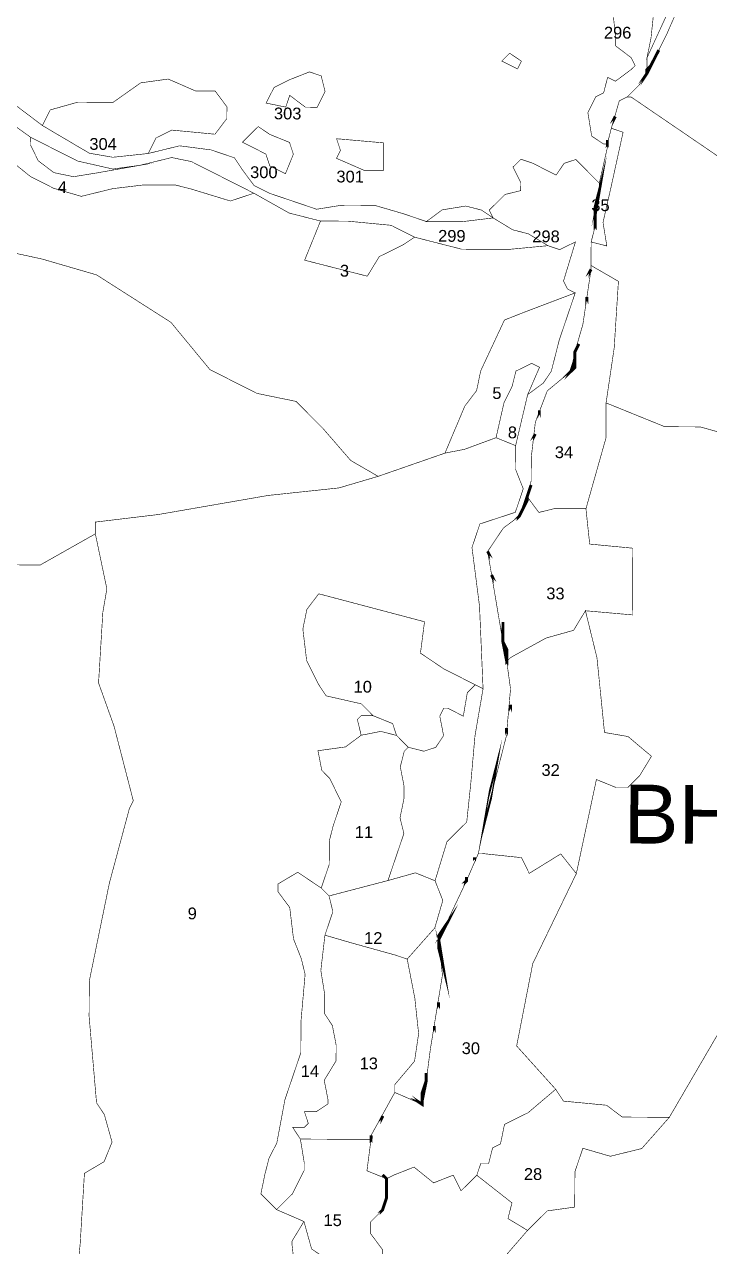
# Model space of a CAD drawing. Header units: metres. Extents: x 318080 to 326887, y 1838772 to 1852662.
# Drawn here: x 324744 to 325448, y 1840808 to 1842065 of the extents above; entities that cross this region are included whole.
import ezdxf

# ---------------------------------------------------------------- set-up
doc = ezdxf.new("R2010")
doc.units = ezdxf.units.M
doc.header["$MEASUREMENT"] = 0
for name, color, linetype in [('SURVEY NO.', 7, 'Continuous'), ('SURVEY PLOT BOUNDARY', 35, 'Continuous'), ('VILLAGE BOUNDARY', 212, 'Continuous'), ('VILLAGE NAME', 3, 'Continuous')]:
    doc.layers.add(name, color=color, linetype=linetype)
doc.styles.add('PDF Arial', font='arial.ttf')
doc.styles.get("Standard").update_dxf_attribs({"font": 'arial.ttf'})

# ---------------------------------------------------------------- blocks, each defined once
blk = doc.blocks.new('22')
at = {"layer": 'SURVEY PLOT BOUNDARY', "lineweight": 18, "const_width": 0.6051104017541854}
for points in [[(325404.2114859495, 1842074.74658476), (325383.8292464575, 1842030.46573168), (325387.9600416389, 1842050.61810701), (325392.1880300167, 1842090.942359822)], [(325347.7976369033, 1842087.12152268), (325351.6566116276, 1842050.792874843), (325351.6177681277, 1842042.724157306), (325367.6943326467, 1842030.543406542), (325371.6892596206, 1842022.455270086), (325367.6360673968, 1842018.440330236), (325351.4429723782, 1842006.414928387), (325343.3949372227, 1842010.488124587), (325339.2835637913, 1841994.370108025), (325331.1966851359, 1841990.374586687), (325323.0515412307, 1841974.275989043), (325326.9686971627, 1841950.050417918), (325339.0310810421, 1841941.923444031), (325343.0647674737, 1841941.904025518), (325343.0453457238, 1841937.869666749), (325334.8030930689, 1841901.599275261), (325322.7602149816, 1841913.760607512), (325310.7173368943, 1841925.921939763), (325298.5967718072, 1841921.945836938), (325290.471049652, 1841909.881598063), (325282.4230144965, 1841913.954794263), (325266.3269441854, 1841922.101186662), (325254.2452225983, 1841926.193801376), (325246.138922193, 1841918.163921269), (325254.1286920987, 1841901.987648763), (325254.0898485988, 1841893.918931226), (325237.93559708, 1841889.962246914), (325229.8292966747, 1841881.932366808), (325221.7229962694, 1841873.902486701), (325225.7178392012, 1841865.814350651), (325213.6555393639, 1841873.941324133), (325197.5401313451, 1841878.053357359), (325173.3183388788, 1841874.135510884), (325157.1252438602, 1841862.110109035), (325132.9617166438, 1841870.295338866), (325104.7645870377, 1841878.499986805), (325068.4610729843, 1841878.674755043), (325044.2393645601, 1841874.756908163), (325007.9941157565, 1841887.034752707), (324995.9123941693, 1841891.12736742), (324979.8163238583, 1841899.273759819), (324967.7928675209, 1841915.469450839), (324959.7836758653, 1841927.611364576), (324935.620232691, 1841935.796594002), (324903.3699108612, 1841939.986302091), (324871.0613237817, 1841932.072933873), (324875.1338537132, 1841940.122232897), (324879.2063836448, 1841948.171531921), (324895.3801409556, 1841956.162574597), (324939.7316061224, 1841951.914610564), (324951.9104364593, 1841967.993789695), (324951.9687017091, 1841980.096866001), (324939.9452453717, 1841996.29255702), (324919.7766451292, 1841996.389650396), (324891.5989372731, 1842008.628657104), (324863.3434583752, 1842004.730229142), (324835.0102924774, 1841984.694366104), (324798.706778424, 1841984.869134342), (324770.4319618182, 1841976.936347207), (324762.286817913, 1841960.837749563), (324714.0569562719, 1841997.380002663)], [(324714.0569562719, 1841997.380002663), (324762.286817913, 1841960.837749563), (324810.555523054, 1841932.364213999), (324834.7383879783, 1841928.213343342), (324871.0613237817, 1841932.072933873), (324903.3699108612, 1841939.986302091), (324935.620232691, 1841935.796594002), (324959.7836758653, 1841927.611364576), (324967.7928675209, 1841915.469450839), (324979.8163238583, 1841899.273759819), (324995.9123941693, 1841891.12736742), (325007.9941157565, 1841887.034752707), (325044.2393645601, 1841874.756908163), (325068.4610729843, 1841878.674755043), (325104.7645870377, 1841878.499986805), (325132.9617166438, 1841870.295338866), (325157.1252438602, 1841862.110109035), (325193.4286738716, 1841861.935341202), (325225.7178392012, 1841865.814350651), (325245.8281741939, 1841853.614180969), (325261.9436662549, 1841849.502147338), (325282.0540012476, 1841837.301977656), (325241.6973790125, 1841833.461805639), (325193.2927216219, 1841833.69482982), (325144.9464135233, 1841846.030929904), (325120.8023080568, 1841858.250518504), (325076.45084289, 1841862.498482537), (325048.2147857419, 1841862.634413343), (325015.9838856622, 1841870.8584802), (324979.7774803584, 1841891.205042282), (324939.537388623, 1841911.571022877), (324915.3933671986, 1841923.790611072), (324895.244188706, 1841927.922063216), (324862.9356016264, 1841920.008694998), (324834.6801227285, 1841916.110267036), (324798.4154521749, 1841924.353752811), (324750.1274093261, 1841948.792929201), (324721.9884609278, 1841969.100653851)], [(325416.3514727865, 1842082.757046354), (325404.1143771998, 1842054.574790917), (325387.8240893894, 1842022.377595629), (325383.7515594578, 1842014.328296605), (325383.8292464575, 1842030.46573168), (325404.2114859495, 1842074.74658476)], [(324729.8422785839, 1841924.683869964), (324749.9331918267, 1841908.449341513), (324774.0772132511, 1841896.229753318), (324802.2744268992, 1841888.025104974), (324818.4286784179, 1841891.981789285), (324834.5830139788, 1841895.938473192), (324866.8721793084, 1841899.817482641), (324899.1419228881, 1841899.662133321), (324915.257414949, 1841895.55009969), (324955.5363501843, 1841883.252836633), (324979.7774803584, 1841891.205042282), (325015.9838856622, 1841870.8584802), (325048.2147857419, 1841862.634413343), (325031.8856544317, 1841822.368500518), (325096.3475382288, 1841805.920282356), (325108.5457907201, 1841826.033904298), (325132.8063426442, 1841838.020468716), (325144.9464135233, 1841846.030929904), (325193.2927216219, 1841833.69482982), (325241.6973790125, 1841833.461805639), (325282.0540012476, 1841837.301977656), (325294.1357228347, 1841833.209362943), (325310.3094801456, 1841841.200405619), (325298.0141189044, 1841800.914989833), (325302.0089618362, 1841792.826853783), (325310.0569969917, 1841788.753657583), (325257.5215444198, 1841768.834306434), (325237.3141006773, 1841760.862682272), (325212.8592472118, 1841708.532530572), (325208.7284520304, 1841688.380155241), (325196.5496216935, 1841672.30097611), (325176.1479604517, 1841623.985764261), (325107.4581723189, 1841600.109729205), (325079.2998021707, 1841616.383095087), (325051.2191190221, 1841648.793896044), (325023.1190981659, 1841677.170337827), (324982.8207411806, 1841685.433242115), (324934.5326142897, 1841709.87241891), (324894.4284748039, 1841758.478910886), (324818.0208212646, 1841807.260171099), (324761.626478415, 1841823.669551425), (324685.0634508762, 1841840.175941488)], [(325799.5160338953, 1842072.843554683), (325787.2789383085, 1842044.661299246), (325787.0652990592, 1842000.28335279), (325774.8476252225, 1841976.135456122), (325742.5001106008, 1841960.153370771), (325714.0504982456, 1841915.911354716), (325661.0488392284, 1841799.16730948), (325516.2622300021, 1841888.622358576), (325367.5001151473, 1841990.199818854), (325363.4664287156, 1841990.219237367), (325375.6258373025, 1842002.264057729), (325383.7515594578, 1842014.328296605), (325387.8240893894, 1842022.377595629), (325404.1143771998, 1842054.574790917), (325416.3514727865, 1842082.757046354)], [(325392.1880300167, 1842090.942359822), (325387.9600416389, 1842050.61810701), (325383.8292464575, 1842030.46573168), (325383.7515594578, 1842014.328296605), (325375.6258373025, 1842002.264057729), (325363.4664287156, 1841990.219237367), (325355.3795500602, 1841986.22371603), (325347.1761409052, 1841958.02204208), (325343.0647674737, 1841941.904025518), (325339.0310810421, 1841941.923444031), (325326.9686971627, 1841950.050417918), (325323.0515412307, 1841974.275989043), (325331.1966851359, 1841990.374586687), (325339.2835637913, 1841994.370108025), (325343.3949372227, 1842010.488124587), (325351.4429723782, 1842006.414928387), (325367.6360673968, 1842018.440330236), (325371.6892596206, 1842022.455270086), (325367.6943326467, 1842030.543406542), (325351.6177681277, 1842042.724157306), (325351.6566116276, 1842050.792874843), (325347.7976369033, 1842087.12152268)], [(324685.0634508762, 1841840.175941488), (324761.626478415, 1841823.669551425), (324818.0208212646, 1841807.260171099), (324894.4284748039, 1841758.478910886), (324934.5326142897, 1841709.87241891), (324982.8207411806, 1841685.433242115), (325023.1190981659, 1841677.170337827), (325051.2191190221, 1841648.793896044), (325079.2998021707, 1841616.383095087), (325107.4581723189, 1841600.109729205), (325067.0627065839, 1841588.20083965), (324994.4169190192, 1841580.481658183), (324881.3756657196, 1841560.853587161), (324816.7972510183, 1841553.095568667), (324816.7389857685, 1841540.992492361), (324760.1115811105, 1841508.989399377), (324707.6732372883, 1841509.241842073)], [(325467.8321961339, 1841045.654729044), (325406.8214295032, 1840941.05259714), (325358.4167721126, 1840941.285621322), (325342.3401235515, 1840953.46637249), (325297.9886587893, 1840957.714420565), (325289.9794671336, 1840969.856334303), (325249.8559058979, 1841014.42846751), (325266.3986764575, 1841099.072326792), (325311.2162636229, 1841191.648973209), (325331.8509862687, 1841288.376574326), (325351.9807430113, 1841280.210763413), (325364.0818863484, 1841280.152507469), (325376.2413789775, 1841292.197327426), (325388.4396310644, 1841312.310865325), (325364.3343690977, 1841332.599171462), (325340.1515041734, 1841336.75004212), (325332.4530605169, 1841413.441696157), (325320.584978179, 1841461.912257327), (325368.9702138196, 1841457.644874376), (325369.1255878192, 1841489.919744526), (325369.3003839732, 1841526.229057487), (325324.9488347642, 1841530.477021925), (325321.0899440821, 1841566.805669357), (325341.6081358236, 1841639.327033819), (325341.782931573, 1841675.636262738), (325402.1722018011, 1841651.138829999), (325438.4757158546, 1841650.964061761), (325482.7883375215, 1841638.647380191)], [(324792.647190824, 1840726.148862321), (324801.1225044783, 1840810.831559034), (324805.505866451, 1840883.430597954), (324825.7327319434, 1840895.436580885), (324833.8972135564, 1840915.569537702), (324825.9657929427, 1840943.84888611), (324817.9566012871, 1840955.990799847), (324810.3164232849, 1841044.785614233), (324810.4912190344, 1841081.094843152), (324831.1453630254, 1841181.856718995), (324851.6829769215, 1841258.412526269), (324855.755506853, 1841266.461825293), (324835.9559198593, 1841343.211735275), (324820.0347293399, 1841387.667356188), (324824.4180072705, 1841460.266395513), (324828.5683082439, 1841484.453129207), (324816.7389857685, 1841540.992492361), (324816.7972510183, 1841553.095568667), (324881.3756657196, 1841560.853587161), (324994.4169190192, 1841580.481658183), (325067.0627065839, 1841588.20083965), (325107.4581723189, 1841600.109729205), (325176.1479604517, 1841623.985764261), (325196.3359824442, 1841627.923029654), (325228.6639912737, 1841639.87075664), (325248.7937480164, 1841631.704945727), (325248.6772175167, 1841607.498793115), (325256.6475656725, 1841587.28816184), (325248.4635782674, 1841563.120846658), (325236.3430131803, 1841559.144743834), (325212.1017989641, 1841551.19253859), (325203.9178956011, 1841527.025223004), (325211.6939418107, 1841466.470920404), (325215.3198555358, 1841381.729967342), (325207.2718203802, 1841385.803163542), (325175.0797638003, 1841402.095947937), (325150.9550800837, 1841418.349895305), (325155.144224557, 1841450.605346537), (325046.3697186884, 1841479.370162227), (325034.1908883515, 1841463.290983096), (325030.060009128, 1841443.13860817), (325033.9384056023, 1841410.844319102), (325045.9230184397, 1841386.579910545), (325053.9322100954, 1841374.437996808), (325090.1967966068, 1841366.194511438), (325102.2397587362, 1841354.033178782), (325090.138531357, 1841354.091435131), (325086.0854231754, 1841350.076494876), (325090.0414226073, 1841333.919641288), (325073.8483275887, 1841321.894239439), (325045.5928486908, 1841317.995811477), (325049.5294263727, 1841297.80459912), (325057.5580397783, 1841289.697044151), (325069.5426526158, 1841265.432635594), (325061.3587492528, 1841241.265320008), (325057.2472913746, 1841225.147219809), (325057.130760875, 1841200.941067196), (325053.0388091935, 1841188.857409403), (325048.9467734699, 1841176.773752015), (325024.8221737954, 1841193.027698978), (325004.595308303, 1841181.021716048), (325004.5564648032, 1841172.95299851), (325016.5799211405, 1841156.757307491), (325020.4583176148, 1841124.463018423), (325028.4285817284, 1841104.252387553), (325032.3846652024, 1841088.09553356), (325028.1178337293, 1841039.702647252), (325027.9624597298, 1841007.427777102), (325011.5945689618, 1840959.093146335), (325003.3134724023, 1840914.753953267), (324995.1683284972, 1840898.655355623), (324991.0569550657, 1840882.537339062), (324986.9260758422, 1840862.384964136), (324990.940424566, 1840858.331186449), (325002.9833026534, 1840846.169854199), (325031.1610945516, 1840833.930847086), (325018.9628424647, 1840813.817309186), (325018.9434207148, 1840809.782950418), (325022.8217331469, 1840777.488661754)], [(324707.6732372883, 1841509.241842073), (324760.1115811105, 1841508.989399377), (324816.7389857685, 1841540.992492361), (324828.5683082439, 1841484.453129207), (324824.4180072705, 1841460.266395513), (324820.0347293399, 1841387.667356188), (324835.9559198593, 1841343.211735275), (324855.755506853, 1841266.461825293), (324851.6829769215, 1841258.412526269), (324831.1453630254, 1841181.856718995), (324810.4912190344, 1841081.094843152), (324810.3164232849, 1841044.785614233), (324817.9566012871, 1840955.990799847), (324825.9657929427, 1840943.84888611), (324833.8972135564, 1840915.569537702), (324825.7327319434, 1840895.436580885), (324805.505866451, 1840883.430597954), (324801.1225044783, 1840810.831559034), (324792.647190824, 1840726.148862321), (324711.3512934512, 1840597.437671181)], [(325236.7059876593, 1840796.631265899), (325261.0442265832, 1840824.755265392), (325281.3099355754, 1840844.82996586), (325309.5654144734, 1840848.728393823), (325309.7402102228, 1840885.037622741), (325317.9241976279, 1840909.204937923), (325346.121411276, 1840901.000289579), (325378.4299983556, 1840908.913657797), (325406.8214295032, 1840941.05259714), (325467.8321961339, 1841045.654729044), (325488.0784833762, 1841061.695070743), (325508.2665053688, 1841065.632336136), (325520.4453357056, 1841081.711515267), (325536.5995872243, 1841085.668199578), (325552.7345010352, 1841085.590524716), (325576.8785224596, 1841073.370936521), (325600.6924581772, 1840992.567248853), (325604.5319267048, 1840952.20415861), (325608.0607316801, 1840847.291411704), (325506.7710302187, 1840754.9866269)]]:
    blk.add_lwpolyline(points, dxfattribs=at)
for points in [[(325242.6684665096, 1842035.179744076), (325254.7307663468, 1842027.052770595), (325250.6582364152, 1842019.00347157), (325234.5621661043, 1842027.14986397)], [(325242.6684665096, 1842035.179744076), (325234.5621661043, 1842027.14986397), (325250.6582364152, 1842019.00347157), (325254.7307663468, 1842027.052770595)], [(325000.4704678494, 1842000.035635663), (325016.6442251602, 1842008.026678338), (325036.8516689026, 1842015.9983025), (325048.9333904898, 1842011.905687787), (325052.8893899217, 1841995.748834199), (325044.7443300586, 1841979.65023615), (325032.6431026793, 1841979.708492499), (325016.5665381604, 1841991.889243263), (325012.4745024368, 1841979.805585875), (324992.3253239442, 1841983.937038019)], [(325000.4704678494, 1842000.035635663), (324992.3253239442, 1841983.937038019), (325012.4745024368, 1841979.805585875), (325016.5665381604, 1841991.889243263), (325032.6431026793, 1841979.708492499), (325044.7443300586, 1841979.65023615), (325052.8893899217, 1841995.748834199), (325048.9333904898, 1842011.905687787), (325036.8516689026, 1842015.9983025), (325016.6442251602, 1842008.026678338)], [(324871.0613237817, 1841932.072933873), (324834.7383879783, 1841928.213343342), (324810.555523054, 1841932.364213999), (324762.286817913, 1841960.837749563), (324770.4319618182, 1841976.936347207), (324798.706778424, 1841984.869134342), (324835.0102924774, 1841984.694366104), (324863.3434583752, 1842004.730229142), (324891.5989372731, 1842008.628657104), (324919.7766451292, 1841996.389650396), (324939.9452453717, 1841996.29255702), (324951.9687017091, 1841980.096866001), (324951.9104364593, 1841967.993789695), (324939.7316061224, 1841951.914610564), (324895.3801409556, 1841956.162574597), (324879.2063836448, 1841948.171531921), (324875.1338537132, 1841940.122232897)], [(325661.0488392284, 1841799.16730948), (325644.77805721, 1841771.004472556), (325640.5694909868, 1841734.714662555), (325648.5009956426, 1841706.435313743), (325648.2485128934, 1841653.988649749), (325639.9479949886, 1841605.615181955), (325482.7883375215, 1841638.647380191), (325438.4757158546, 1841650.964061761), (325402.1722018011, 1841651.138829999), (325341.782931573, 1841675.636262738), (325350.1222929777, 1841732.078448069), (325354.4861491583, 1841800.643128625), (325326.3277794147, 1841816.916578548), (325326.4443099143, 1841841.122731161), (325342.5598019753, 1841837.01069753), (325338.6426460433, 1841861.236268656), (325346.884814656, 1841897.506660548), (325359.2579465345, 1841953.929426962), (325347.1761409052, 1841958.02204208), (325355.3795500602, 1841986.22371603), (325363.4664287156, 1841990.219237367), (325367.5001151473, 1841990.199818854), (325516.2622300021, 1841888.622358576)], [(324750.1274093261, 1841948.792929201), (324750.0885658262, 1841940.724211663), (324758.0782516898, 1841924.547939562), (324774.1549002508, 1841912.367188393), (324794.3040787434, 1841908.235736249), (324818.5257871676, 1841912.153583129), (324862.9356016264, 1841920.008694998), (324895.244188706, 1841927.922063216), (324915.3933671986, 1841923.790611072), (324939.537388623, 1841911.571022877), (324979.7774803584, 1841891.205042282), (324955.5363501843, 1841883.252836633), (324915.257414949, 1841895.55009969), (324899.1419228881, 1841899.662133321), (324866.8721793084, 1841899.817482641), (324834.5830139788, 1841895.938473192), (324818.4286784179, 1841891.981789285), (324802.2744268992, 1841888.025104974), (324774.0772132511, 1841896.229753318), (324749.9331918267, 1841908.449341513), (324729.8422785839, 1841924.683869964), (324717.8381599543, 1841944.913920156), (324713.8627387725, 1841957.036414976), (324721.9884609278, 1841969.100653851)], [(324984.1414205812, 1841959.769722433), (324996.2037204184, 1841951.642748951), (325016.3334771611, 1841943.476938038), (325020.3088983429, 1841931.354443219), (325012.1443326878, 1841911.221486806), (324996.0483464189, 1841919.367878801), (324992.0728411949, 1841931.490374025), (324967.9288197705, 1841943.70996222)], [(324984.1414205812, 1841959.769722433), (324967.9288197705, 1841943.70996222), (324992.0728411949, 1841931.490374025), (324996.0483464189, 1841919.367878801), (325012.1443326878, 1841911.221486806), (325020.3088983429, 1841931.354443219), (325016.3334771611, 1841943.476938038), (324996.2037204184, 1841951.642748951)], [(325326.4443099143, 1841841.122731161), (325330.5557673879, 1841857.240747318), (325334.783671319, 1841897.564916493), (325334.8030930689, 1841901.599275261), (325343.0453457238, 1841937.869666749), (325343.0647674737, 1841941.904025518), (325347.1761409052, 1841958.02204208), (325359.2579465345, 1841953.929426962), (325346.884814656, 1841897.506660548), (325338.6426460433, 1841861.236268656), (325342.5598019753, 1841837.01069753)], [(324862.9356016264, 1841920.008694998), (324818.5257871676, 1841912.153583129), (324794.3040787434, 1841908.235736249), (324774.1549002508, 1841912.367188393), (324758.0782516898, 1841924.547939562), (324750.0885658262, 1841940.724211663), (324750.1274093261, 1841948.792929201), (324798.4154521749, 1841924.353752811), (324834.6801227285, 1841916.110267036)], [(325064.6604475519, 1841927.106478781), (325068.7329774834, 1841935.155777805), (325064.7575563016, 1841947.278272625), (325113.1427079001, 1841943.010890079), (325113.0067556505, 1841914.770378697), (325092.838155408, 1841914.867472073)], [(325064.6604475519, 1841927.106478781), (325092.838155408, 1841914.867472073), (325113.0067556505, 1841914.770378697), (325113.1427079001, 1841943.010890079), (325064.7575563016, 1841947.278272625), (325068.7329774834, 1841935.155777805)], [(325334.8030930689, 1841901.599275261), (325334.783671319, 1841897.564916493), (325330.5557673879, 1841857.240747318), (325326.4443099143, 1841841.122731161), (325326.3277794147, 1841816.916578548), (325326.3083576647, 1841812.88221978), (325317.9690798976, 1841756.439950001), (325309.7656707426, 1841728.238276051), (325305.6347915191, 1841708.085901125), (325281.3353960952, 1841688.03061917), (325269.0788787585, 1841655.814004965), (325264.8703125353, 1841619.524194964), (325264.7537820357, 1841595.318042351), (325260.6424086042, 1841579.200025789), (325256.5504569227, 1841567.116367996), (325252.477842949, 1841559.067069377), (325236.2847479305, 1841547.041667528), (325220.0333032153, 1841522.913105735), (325235.7215167776, 1841430.045179192), (325239.6580944596, 1841409.853966835), (325243.5558286416, 1841381.59403694), (325239.2890812107, 1841333.201150228), (325218.7320459693, 1841252.611068229), (325210.4703711598, 1841212.30623393), (325198.2332755731, 1841184.123978493), (325169.705892176, 1841123.744527768), (325173.5648669003, 1841087.415879932), (325161.0947103144, 1841010.821319269), (325156.905565841, 1840978.565868037), (325152.7553485052, 1840954.379049896), (325124.5775570116, 1840966.618141051), (325124.6164005114, 1840974.686858588), (325144.9015312537, 1840998.795917826), (325149.0711699349, 1841027.017010693), (325145.2122792527, 1841063.345658126), (325137.3390398466, 1841103.728083244), (325165.7304709942, 1841135.867022588), (325173.9338801492, 1841164.068696538), (325165.9635319934, 1841184.279327813), (325178.25889283, 1841224.564659556), (325198.5246022269, 1841244.639444067), (325202.7525902, 1841284.963612836), (325207.019337631, 1841333.356499548), (325215.3198555358, 1841381.729967342), (325211.6939418107, 1841466.470920404), (325203.9178956011, 1841527.025223004), (325212.1017989641, 1841551.19253859), (325236.3430131803, 1841559.144743834), (325248.4635782674, 1841563.120846658), (325256.6475656725, 1841587.28816184), (325248.6772175167, 1841607.498793115), (325248.7937480164, 1841631.704945727), (325261.1473741027, 1841684.093353777), (325277.3405531634, 1841696.118755221), (325285.4661912766, 1841708.182994501), (325293.6890221816, 1841740.41902722), (325310.0569969917, 1841788.753657583), (325302.0089618362, 1841792.826853783), (325298.0141189044, 1841800.914989833), (325310.3094801456, 1841841.200405619), (325294.1357228347, 1841833.209362943), (325282.0540012476, 1841837.301977656), (325261.9436662549, 1841849.502147338), (325245.8281741939, 1841853.614180969), (325225.7178392012, 1841865.814350651), (325221.7229962694, 1841873.902486701), (325229.8292966747, 1841881.932366808), (325237.93559708, 1841889.962246914), (325254.0898485988, 1841893.918931226), (325254.1286920987, 1841901.987648763), (325246.138922193, 1841918.163921269), (325254.2452225983, 1841926.193801376), (325266.3269441854, 1841922.101186662), (325282.4230144965, 1841913.954794263), (325290.471049652, 1841909.881598063), (325298.5967718072, 1841921.945836938), (325310.7173368943, 1841925.921939763), (325322.7602149816, 1841913.760607512)], [(325225.7178392012, 1841865.814350651), (325193.4286738716, 1841861.935341202), (325157.1252438602, 1841862.110109035), (325173.3183388788, 1841874.135510884), (325197.5401313451, 1841878.053357359), (325213.6555393639, 1841873.941324133)], [(325144.9464135233, 1841846.030929904), (325132.8063426442, 1841838.020468716), (325108.5457907201, 1841826.033904298), (325096.3475382288, 1841805.920282356), (325031.8856544317, 1841822.368500518), (325048.2147857419, 1841862.634413343), (325076.45084289, 1841862.498482537), (325120.8023080568, 1841858.250518504)], [(325341.782931573, 1841675.636262738), (325341.6081358236, 1841639.327033819), (325321.0899440821, 1841566.805669357), (325288.8202005024, 1841566.961018676), (325272.6658649415, 1841563.00433477), (325260.6424086042, 1841579.200025789), (325264.7537820357, 1841595.318042351), (325264.8703125353, 1841619.524194964), (325269.0788787585, 1841655.814004965), (325281.3353960952, 1841688.03061917), (325305.6347915191, 1841708.085901125), (325309.7656707426, 1841728.238276051), (325317.9690798976, 1841756.439950001), (325326.3083576647, 1841812.88221978), (325326.3277794147, 1841816.916578548), (325354.4861491583, 1841800.643128625), (325350.1222929777, 1841732.078448069)], [(325261.1473741027, 1841684.093353777), (325273.3844696894, 1841712.275609214), (325265.3364345339, 1841716.348805414), (325249.1627612652, 1841708.357762334), (325245.0513037916, 1841692.239746177), (325236.9062439286, 1841676.141148128), (325228.6639912737, 1841639.87075664), (325196.3359824442, 1841627.923029654), (325176.1479604517, 1841623.985764261), (325196.5496216935, 1841672.30097611), (325208.7284520304, 1841688.380155241), (325212.8592472118, 1841708.532530572), (325237.3141006773, 1841760.862682272), (325257.5215444198, 1841768.834306434), (325310.0569969917, 1841788.753657583), (325293.6890221816, 1841740.41902722), (325285.4661912766, 1841708.182994501), (325277.3405531634, 1841696.118755221)], [(325261.1473741027, 1841684.093353777), (325248.7937480164, 1841631.704945727), (325228.6639912737, 1841639.87075664), (325236.9062439286, 1841676.141148128), (325245.0513037916, 1841692.239746177), (325249.1627612652, 1841708.357762334), (325265.3364345339, 1841716.348805414), (325273.3844696894, 1841712.275609214)], [(325321.0899440821, 1841566.805669357), (325324.9488347642, 1841530.477021925), (325369.3003839732, 1841526.229057487), (325369.1255878192, 1841489.919744526), (325368.9702138196, 1841457.644874376), (325320.584978179, 1841461.912257327), (325308.3867260922, 1841441.798719427), (325280.1118254443, 1841433.865932696), (325243.7112026411, 1841413.86890709), (325239.6580944596, 1841409.853966835), (325235.7215167776, 1841430.045179192), (325220.0333032153, 1841522.913105735), (325236.2847479305, 1841547.041667528), (325252.477842949, 1841559.067069377), (325256.5504569227, 1841567.116367996), (325260.6424086042, 1841579.200025789), (325272.6658649415, 1841563.00433477), (325288.8202005024, 1841566.961018676)], [(325207.2718203802, 1841385.803163542), (325199.1655199749, 1841377.773283435), (325195.0153030436, 1841353.586549336), (325178.9192327326, 1841361.732941736), (325174.8855463009, 1841361.752360249), (325170.8129323272, 1841353.70306163), (325174.7495940513, 1841333.511848868), (325166.6238718961, 1841321.447609993), (325154.503306809, 1841317.471507168), (325138.387814748, 1841321.583540799), (325126.3449366608, 1841333.74487305), (325122.3695154789, 1841345.867367869), (325102.2397587362, 1841354.033178782), (325090.1967966068, 1841366.194511438), (325053.9322100954, 1841374.437996808), (325045.9230184397, 1841386.579910545), (325033.9384056023, 1841410.844319102), (325030.060009128, 1841443.13860817), (325034.1908883515, 1841463.290983096), (325046.3697186884, 1841479.370162227), (325155.144224557, 1841450.605346537), (325150.9550800837, 1841418.349895305), (325175.0797638003, 1841402.095947937)], [(325311.2162636229, 1841191.648973209), (325295.1785426039, 1841211.898441511), (325262.8116062324, 1841191.881997391), (325254.8219203688, 1841208.058269493), (325214.5041416336, 1841212.286815012), (325210.4703711598, 1841212.30623393), (325218.7320459693, 1841252.611068229), (325239.2890812107, 1841333.201150228), (325243.5558286416, 1841381.59403694), (325239.6580944596, 1841409.853966835), (325243.7112026411, 1841413.86890709), (325280.1118254443, 1841433.865932696), (325308.3867260922, 1841441.798719427), (325320.584978179, 1841461.912257327), (325332.4530605169, 1841413.441696157), (325340.1515041734, 1841336.75004212), (325364.3343690977, 1841332.599171462), (325388.4396310644, 1841312.310865325), (325376.2413789775, 1841292.197327426), (325364.0818863484, 1841280.152507469), (325351.9807430113, 1841280.210763413), (325331.8509862687, 1841288.376574326)], [(325215.3198555358, 1841381.729967342), (325207.019337631, 1841333.356499548), (325202.7525902, 1841284.963612836), (325198.5246022269, 1841244.639444067), (325178.25889283, 1841224.564659556), (325165.9635319934, 1841184.279327813), (325145.8337752508, 1841192.445138726), (325117.5588746029, 1841184.512351995), (325121.6509103265, 1841196.596009383), (325129.8348136895, 1841220.763324969), (325133.9268494131, 1841232.846982358), (325129.9707663436, 1841249.003920393), (325134.1016455672, 1841269.156295319), (325134.159910817, 1841281.259371625), (325130.2232490929, 1841301.450584386), (325134.3347065665, 1841317.568600544), (325138.387814748, 1841321.583540799), (325154.503306809, 1841317.471507168), (325166.6238718961, 1841321.447609993), (325174.7495940513, 1841333.511848868), (325170.8129323272, 1841353.70306163), (325174.8855463009, 1841361.752360249), (325178.9192327326, 1841361.732941736), (325195.0153030436, 1841353.586549336), (325199.1655199749, 1841377.773283435), (325207.2718203802, 1841385.803163542)], [(325126.3449366608, 1841333.74487305), (325110.2294445998, 1841337.856906681), (325090.0414226073, 1841333.919641288), (325086.0854231754, 1841350.076494876), (325090.138531357, 1841354.091435131), (325102.2397587362, 1841354.033178782), (325122.3695154789, 1841345.867367869)], [(325126.3449366608, 1841333.74487305), (325138.387814748, 1841321.583540799), (325134.3347065665, 1841317.568600544), (325130.2232490929, 1841301.450584386), (325134.159910817, 1841281.259371625), (325134.1016455672, 1841269.156295319), (325129.9707663436, 1841249.003920393), (325133.9268494131, 1841232.846982358), (325129.8348136895, 1841220.763324969), (325121.6509103265, 1841196.596009383), (325117.5588746029, 1841184.512351995), (325056.9753868754, 1841168.666197046), (325048.9467734699, 1841176.773752015), (325053.0388091935, 1841188.857409403), (325057.130760875, 1841200.941067196), (325057.2472913746, 1841225.147219809), (325061.3587492528, 1841241.265320008), (325069.5426526158, 1841265.432635594), (325057.5580397783, 1841289.697044151), (325049.5294263727, 1841297.80459912), (325045.5928486908, 1841317.995811477), (325073.8483275887, 1841321.894239439), (325090.0414226073, 1841333.919641288), (325110.2294445998, 1841337.856906681)], [(325311.2162636229, 1841191.648973209), (325266.3986764575, 1841099.072326792), (325249.8559058979, 1841014.42846751), (325289.9794671336, 1840969.856334303), (325261.6268790814, 1840945.786028455), (325237.3663271574, 1840933.799464037), (325233.235531976, 1840913.647088706), (325225.1486533206, 1840909.651567369), (325221.037195847, 1840893.533551212), (325212.9698229837, 1840893.572388238), (325208.8777872601, 1840881.48873085), (325192.6652704916, 1840865.428970232), (325184.6755005859, 1840881.605242739), (325164.4680568434, 1840873.633618576), (325144.3771436006, 1840889.868147027), (325124.1696998582, 1840881.896522865), (325116.0828212028, 1840877.901001527), (325095.9530644601, 1840886.06681244), (325100.1422089334, 1840918.322263672), (325100.1616306834, 1840922.356622441), (325124.5775570116, 1840966.618141051), (325152.7553485052, 1840954.379049896), (325156.905565841, 1840978.565868037), (325161.0947103144, 1841010.821319269), (325173.5648669003, 1841087.415879932), (325169.705892176, 1841123.744527768), (325198.2332755731, 1841184.123978493), (325210.4703711598, 1841212.30623393), (325214.5041416336, 1841212.286815012), (325254.8219203688, 1841208.058269493), (325262.8116062324, 1841191.881997391), (325295.1785426039, 1841211.898441511)], [(325048.9467734699, 1841176.773752015), (325056.9753868754, 1841168.666197046), (325060.9314703495, 1841152.509343053), (325052.7474829444, 1841128.342027872), (325048.5389167211, 1841092.052217871), (325052.4561566953, 1841067.82664634), (325052.3590479456, 1841047.654852497), (325060.3682396012, 1841035.512938759), (325064.3048172832, 1841015.321726402), (325064.2271302834, 1840999.184291327), (325052.0288781966, 1840979.070753428), (325055.9654558785, 1840958.879541071), (325055.946033724, 1840954.84509826), (325043.806046887, 1840946.834636667), (325031.7049035499, 1840946.892892611), (325035.6803247317, 1840934.770397791), (325031.6272165501, 1840930.755457536), (325019.526073213, 1840930.81371348), (325027.5351808265, 1840918.671800148), (325031.4524208007, 1840894.446228617), (325031.4135773008, 1840886.37751108), (325019.195903464, 1840862.229614411), (325002.9833026534, 1840846.169854199), (324990.940424566, 1840858.331186449), (324986.9260758422, 1840862.384964136), (324991.0569550657, 1840882.537339062), (324995.1683284972, 1840898.655355623), (325003.3134724023, 1840914.753953267), (325011.5945689618, 1840959.093146335), (325027.9624597298, 1841007.427777102), (325028.1178337293, 1841039.702647252), (325032.3846652024, 1841088.09553356), (325028.4285817284, 1841104.252387553), (325020.4583176148, 1841124.463018423), (325016.5799211405, 1841156.757307491), (325004.5564648032, 1841172.95299851), (325004.595308303, 1841181.021716048), (325024.8221737954, 1841193.027698978)], [(325165.9635319934, 1841184.279327813), (325173.9338801492, 1841164.068696538), (325165.7304709942, 1841135.867022588), (325137.3390398466, 1841103.728083244), (325125.2573182594, 1841107.820697957), (325080.9446965925, 1841120.137379528), (325052.7474829444, 1841128.342027872), (325060.9314703495, 1841152.509343053), (325056.9753868754, 1841168.666197046), (325117.5588746029, 1841184.512351995), (325145.8337752508, 1841192.445138726)], [(325137.3390398466, 1841103.728083244), (325145.2122792527, 1841063.345658126), (325149.0711699349, 1841027.017010693), (325144.9015312537, 1840998.795917826), (325124.6164005114, 1840974.686858588), (325124.5775570116, 1840966.618141051), (325100.1616306834, 1840922.356622441), (325100.1422089334, 1840918.322263672), (325027.5351808265, 1840918.671800148), (325019.526073213, 1840930.81371348), (325031.6272165501, 1840930.755457536), (325035.6803247317, 1840934.770397791), (325031.7049035499, 1840946.892892611), (325043.806046887, 1840946.834636667), (325055.946033724, 1840954.84509826), (325055.9654558785, 1840958.879541071), (325052.0288781966, 1840979.070753428), (325064.2271302834, 1840999.184291327), (325064.3048172832, 1841015.321726402), (325060.3682396012, 1841035.512938759), (325052.3590479456, 1841047.654852497), (325052.4561566953, 1841067.82664634), (325048.5389167211, 1841092.052217871), (325052.7474829444, 1841128.342027872), (325080.9446965925, 1841120.137379528), (325125.2573182594, 1841107.820697957)], [(325406.8214295032, 1840941.05259714), (325378.4299983556, 1840908.913657797), (325346.121411276, 1840901.000289579), (325317.9241976279, 1840909.204937923), (325309.7402102228, 1840885.037622741), (325309.5654144734, 1840848.728393823), (325281.3099355754, 1840844.82996586), (325261.0442265832, 1840824.755265392), (325240.9338915904, 1840836.955435074), (325245.045349064, 1840853.073451231), (325208.8777872601, 1840881.48873085), (325212.9698229837, 1840893.572388238), (325221.037195847, 1840893.533551212), (325225.1486533206, 1840909.651567369), (325233.235531976, 1840913.647088706), (325237.3663271574, 1840933.799464037), (325261.6268790814, 1840945.786028455), (325289.9794671336, 1840969.856334303), (325297.9886587893, 1840957.714420565), (325342.3401235515, 1840953.46637249), (325358.4167721126, 1840941.285621322)], [(325100.1422089334, 1840918.322263672), (325095.9530644601, 1840886.06681244), (325116.0828212028, 1840877.901001527), (325115.9857124531, 1840857.729207683), (325111.8937607716, 1840845.64554989), (325099.7343521847, 1840833.600729528), (325099.6760869349, 1840821.497653222), (325111.6995432722, 1840805.301962203), (325111.6801215223, 1840801.267603434), (325111.6606997723, 1840797.233244665), (325051.1548990447, 1840797.524524792), (325039.0925992074, 1840805.651498273), (325031.1610945516, 1840833.930847086), (325002.9833026534, 1840846.169854199), (325019.195903464, 1840862.229614411), (325031.4135773008, 1840886.37751108), (325031.4524208007, 1840894.446228617), (325027.5351808265, 1840918.671800148)], [(325208.8777872601, 1840881.48873085), (325245.045349064, 1840853.073451231), (325240.9338915904, 1840836.955435074), (325261.0442265832, 1840824.755265392), (325236.7059876593, 1840796.631265899), (325200.2666053984, 1840768.565522351), (325184.0928480877, 1840760.574479676), (325163.9825130949, 1840772.774649357), (325123.6647343597, 1840777.003194877), (325115.5972774543, 1840777.042032308), (325111.6606997723, 1840797.233244665), (325111.6801215223, 1840801.267603434), (325111.6995432722, 1840805.301962203), (325099.6760869349, 1840821.497653222), (325099.7343521847, 1840833.600729528), (325111.8937607716, 1840845.64554989), (325115.9857124531, 1840857.729207683), (325116.0828212028, 1840877.901001527), (325124.1696998582, 1840881.896522865), (325144.3771436006, 1840889.868147027), (325164.4680568434, 1840873.633618576), (325184.6755005859, 1840881.605242739), (325192.6652704916, 1840865.428970232)], [(325111.6606997723, 1840797.233244665), (325115.5972774543, 1840777.042032308), (325111.3499517732, 1840732.683504365), (325107.14138555, 1840696.393694364), (325094.9431334632, 1840676.280156465), (325078.7111945401, 1840656.185953036), (325074.6580023164, 1840652.171013186), (325062.634545979, 1840668.366704205), (325042.504789641, 1840676.53259916), (325042.5824766407, 1840692.670034235), (325038.7235859585, 1840728.998681667), (325022.8217331469, 1840777.488661754), (325018.9434207148, 1840809.782950418), (325018.9628424647, 1840813.817309186), (325031.1610945516, 1840833.930847086), (325039.0925992074, 1840805.651498273), (325051.1548990447, 1840797.524524792)]]:
    blk.add_lwpolyline(points, close=True, dxfattribs=at)
at = {"layer": 'VILLAGE BOUNDARY', "lineweight": 50, "const_width": 3.025552008770927}
for points in [[(325375.6258373025, 1842002.264057729), (325383.7515594578, 1842014.328296605), (325383.7709812077, 1842018.362655373), (325387.8240893894, 1842022.377595629), (325395.9692332945, 1842038.476193273), (325387.8240893894, 1842022.377595629), (325383.7515594578, 1842014.328296605)], [(325347.1955626551, 1841962.056400848), (325351.2681766288, 1841970.105699468)], [(325343.0453457238, 1841937.869666749), (325343.0647674737, 1841941.904025518), (325343.0841892237, 1841945.938384287), (325343.0647674737, 1841941.904025518)], [(325330.5363456379, 1841853.206388549), (325330.5557673879, 1841857.240747318), (325330.6140326377, 1841869.343823625), (325334.764249569, 1841893.530557724), (325330.6528761376, 1841877.412541162), (325330.5557673879, 1841857.240747318)], [(325322.2358273286, 1841804.832836713), (325326.3083576647, 1841812.88221978)], [(325322.099875079, 1841776.592325332), (325322.1387185789, 1841784.66104287)], [(325297.5285751559, 1841700.056020614), (325305.6347915191, 1841708.085901125), (325309.6879837429, 1841712.100840976), (325309.7656707426, 1841728.238276051), (325313.8382006742, 1841736.287575076), (325309.7656707426, 1841728.238276051), (325309.7268272427, 1841720.169558514), (325305.6347915191, 1841708.085901125)], [(325273.1319869402, 1841659.82894522), (325273.17083044, 1841667.897662758)], [(325264.9479995351, 1841635.661630039), (325269.0206135087, 1841643.710928658)], [(325248.4247347675, 1841555.052129121), (325252.477842949, 1841559.067069377), (325256.5504569227, 1841567.116367996), (325260.6424086042, 1841579.200025789), (325264.7343602857, 1841591.283683582), (325260.6424086042, 1841579.200025789), (325260.6229868543, 1841575.16566702), (325256.5504569227, 1841567.116367996), (325252.477842949, 1841559.067069377)], [(325224.0281461471, 1841514.824969685), (325220.0333032153, 1841522.913105735)], [(325227.9453861213, 1841490.599398154), (325223.9504591473, 1841498.68753461)], [(325239.6386727096, 1841405.819608066), (325239.6580944596, 1841409.853966835), (325239.7163597094, 1841421.957043141), (325235.7215167776, 1841430.045179192), (325235.8186255273, 1841450.216973036), (325235.7409385275, 1841434.07953796), (325235.7215167776, 1841430.045179192), (325239.6580944596, 1841409.853966835)], [(325243.439298142, 1841357.387884328), (325243.4781416418, 1841365.456601865)], [(325239.2890812107, 1841333.201150228), (325239.3279247105, 1841341.269867766)], [(325218.7320459693, 1841252.611068229), (325222.8434194007, 1841268.72908479), (325226.9937203741, 1841292.915818485), (325222.8822629006, 1841276.797802328)], [(325206.3978412283, 1841204.256934906), (325206.4172629783, 1841208.291293675)], [(325194.1801673915, 1841180.109038237), (325198.2332755731, 1841184.123978493), (325198.2526973231, 1841188.158337262), (325198.2332755731, 1841184.123978493)], [(325173.6231321502, 1841099.518956238), (325169.6670486761, 1841115.675810231), (325169.705892176, 1841123.744527768), (325177.8510360812, 1841139.843125412), (325169.7253139259, 1841127.778886537), (325169.705892176, 1841123.744527768)], [(325169.3563006771, 1841051.126069931), (325169.395144177, 1841059.194787468)], [(325165.2060837458, 1841026.939335831), (325165.2449272457, 1841035.008053369)], [(325140.6930490725, 1840962.50610742), (325152.7553485052, 1840954.379049896), (325152.7747706597, 1840958.413492707), (325156.905565841, 1840978.565868037), (325156.9444093409, 1840986.634585575), (325156.905565841, 1840978.565868037), (325152.8136141595, 1840966.482210244), (325152.7553485052, 1840954.379049896)], [(325108.2872687965, 1840934.420861721), (325112.3598827702, 1840942.47016034)], [(325100.1227871835, 1840914.287904904), (325100.1422089334, 1840918.322263672), (325100.1616306834, 1840922.356622441), (325100.1422089334, 1840918.322263672)], [(325107.8405685479, 1840841.630610039), (325111.8937607716, 1840845.64554989), (325115.9857124531, 1840857.729207683), (325116.0828212028, 1840877.901001527), (325112.0685565211, 1840881.954778809), (325116.0828212028, 1840877.901001527), (325116.024555953, 1840865.797925221), (325115.9857124531, 1840857.729207683), (325111.8937607716, 1840845.64554989)]]:
    blk.add_lwpolyline(points, close=True, dxfattribs=at)
at = {"layer": 'SURVEY NO.', "char_height": 12.10220803508371, "attachment_point": 7, "rotation": 359.72417532255724, "style": 'PDF Arial'}
for s, insert in [('296', (325339.5521354642, 1842050.158823595)), ('303', (325000.3117610235, 1841967.06845832)), ('304', (324810.5716119776, 1841935.706265575)), ('300', (324975.8181481002, 1841906.669588677)), ('4', (324778.0881451064, 1841891.483668843)), ('301', (325064.5405842259, 1841902.208018976)), ('35', (325326.5963510875, 1841872.705294118)), ('299', (325169.1259456213, 1841841.187752054)), ('298', (325265.9351763603, 1841840.721704095)), ('3', (325068.108148659, 1841805.363990012)), ('5', (325224.8211054729, 1841679.541456053)), ('8', (325240.7618017845, 1841639.120193503)), ('34', (325289.0693504253, 1841618.715375477)), ('33', (325280.3027101174, 1841473.517213191)), ('10', (325082.184356167, 1841377.644117578)), ('32', (325275.3950449384, 1841291.99048711)), ('11', (325083.482594635, 1841228.363133877)), ('9', (324911.6416354199, 1841144.466809382)), ('12', (325093.0425071033, 1841119.386816391)), ('30', (325193.3416993177, 1841005.939303988)), ('13', (325088.3872406314, 1840990.306754708)), ('14', (325027.8425964038, 1840982.529317297)), ('28', (325257.2596900744, 1840876.529040706)), ('15', (325051.3069402179, 1840829.107087749))]:
    blk.add_mtext(s, dxfattribs=dict(at, insert=insert))
at = {"layer": 'VILLAGE NAME', "insert": (325359.7714518912, 1841222.684787728), "char_height": 60.51104017541854, "attachment_point": 7, "rotation": 359.72417532255724}
blk.add_mtext('BHARADIN', dxfattribs=at)

msp = doc.modelspace()

# ---------------------------------------------------------------- block references
msp.add_blockref('22', (0, 0))

doc.saveas('drawing.dxf')
